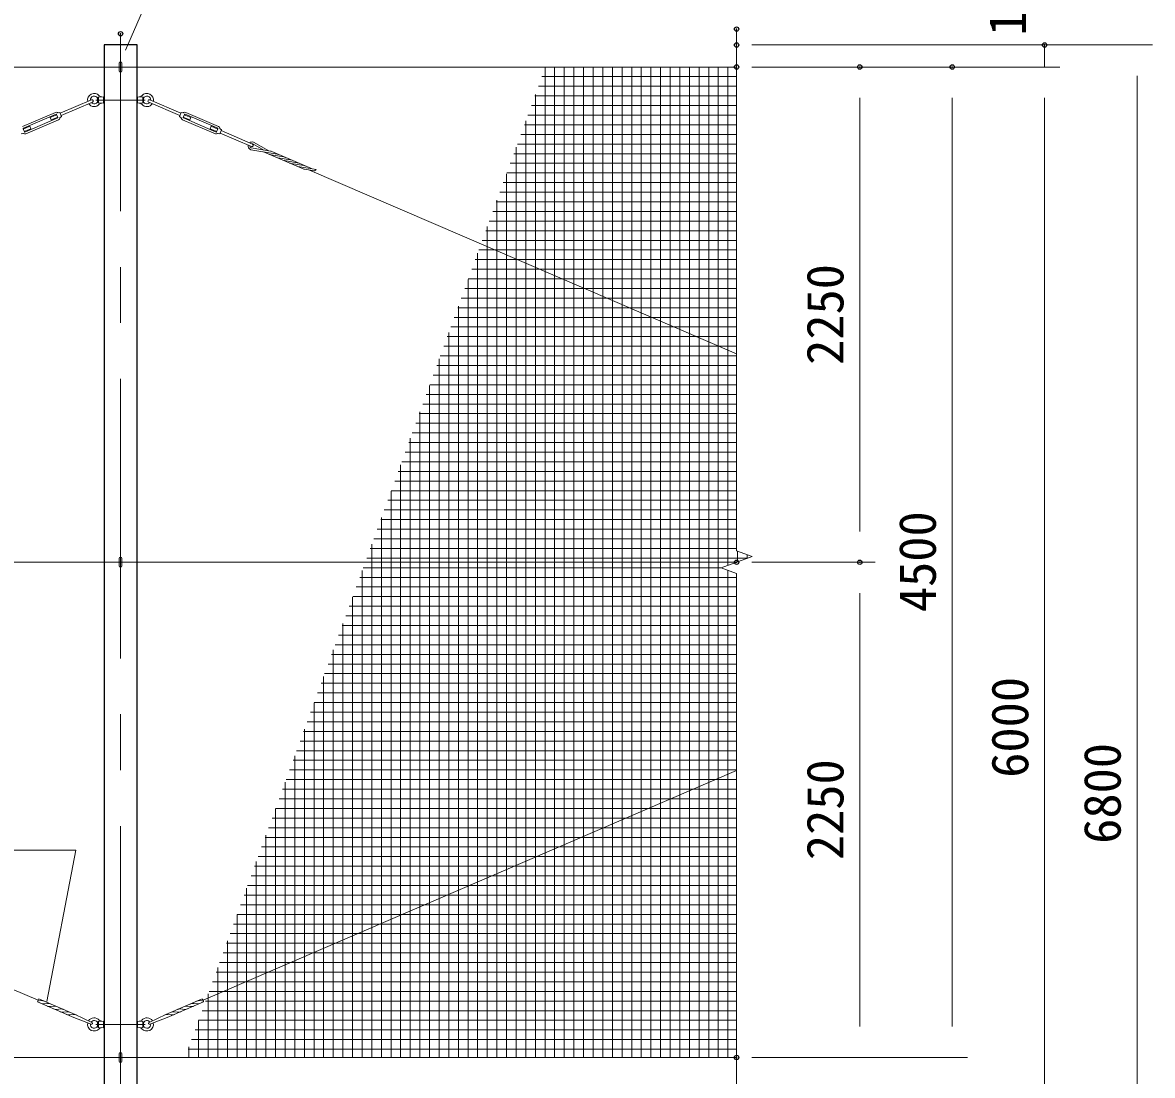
# Model space of a CAD drawing. Units: millimetres, scale not verified. Extents: x -14700 to 14700, y -10395 to 10395.
# Drawn here: x -2089 to 3046, y 861 to 5644 of the extents above; entities that cross this region are included whole.
import ezdxf
from ezdxf.enums import TextEntityAlignment as Align

# ---------------------------------------------------------------- set-up
doc = ezdxf.new("R2010")
doc.units = ezdxf.units.MM
doc.header["$LTSCALE"] = 40
doc.header["$PDMODE"] = 32
doc.header["$PDSIZE"] = 20
doc.linetypes.add('USER1', pattern=[50.8, 31.75, -6.35, 6.35, -6.35])
for name, color, linetype, lineweight in [('0-1_D-STR1', 1, 'Continuous', 25), ('0-2_D-BMK', 2, 'USER1', 13), ('0-3_D-STR3', 3, 'Continuous', 13), ('0-7_D-STR-DIM', 7, 'Continuous', 13), ('0-A_D-STR-TXT', 7, 'Continuous', 13), ('0-B_D-STR2', 7, 'Continuous', 13)]:
    doc.layers.add(name, color=color, linetype=linetype, lineweight=lineweight)
doc.layers.add('0-9_Defpoints', color=8, linetype='Continuous')
doc.styles.add('ＭＳ ゴシック', font='')
doc.styles.get('ＭＳ ゴシック').set_extended_font_data('MS Gothic')

msp = doc.modelspace()

# ---------------------------------------------------------------- linework, layer by layer
at = {"layer": '0-1_D-STR1'}
msp.add_lwpolyline([(-1569.24, 5542.52), (-1719.24, 5542.52), (-1719.24, -1257.48), (-1569.24, -1257.48)], close=True, dxfattribs=at)
at = {"layer": '0-2_D-BMK'}
for p, q in [((-1644.24, -1308.48), (-1644.24, 5593.52)), ((-1756.74, 5292.52), (-1531.74, 5292.52)), ((-1756.74, 1092.52), (-1531.74, 1092.52))]:
    msp.add_line(p, q, dxfattribs=at)
at = {"layer": '0-3_D-STR3'}
for p, q in [((-1650.24, 5459.52), (-1650.24, 5425.52)), ((-1638.24, 5459.52), (-1638.24, 5425.52)), ((-10862.55, 5442.52), (1155.76, 5442.52)), ((-1776.96, 5293.49), (-1918.4, 5232.59)), ((-1745.02, 5306.02), (-1748.46, 5300.52)), ((-1748.46, 5300.52), (-1748.46, 5284.52)), ((-1722.02, 5307.52), (-1745.02, 5306.02)), ((-1745.02, 5306.02), (-1745.02, 5292.52)), ((-1745.02, 5279.02), (-1745.02, 5292.52)), ((-1722.02, 5307.52), (-1722.02, 5277.52)), ((-1722.02, 5300.52), (-1719.24, 5300.52)), ((-1566.46, 5300.52), (-1569.24, 5300.52)), ((-1566.46, 5307.52), (-1543.46, 5306.02)), ((-1566.46, 5307.52), (-1566.46, 5277.52)), ((-1543.46, 5306.02), (-1543.46, 5292.52)), ((-1543.46, 5306.02), (-1540.02, 5300.52)), ((-1543.46, 5279.02), (-1543.46, 5292.52)), ((-1540.02, 5300.52), (-1540.02, 5284.52)), ((-1511.52, 5293.49), (-1370.07, 5232.59)), ((-1772.21, 5282.46), (-1913.66, 5221.57)), ((-1745.02, 5279.02), (-1748.46, 5284.52)), ((-1722.02, 5277.52), (-1745.02, 5279.02)), ((-1722.02, 5284.52), (-1719.24, 5284.52)), ((-1566.46, 5284.52), (-1569.24, 5284.52)), ((-1566.46, 5277.52), (-1543.46, 5279.02)), ((-1543.46, 5279.02), (-1540.02, 5284.52)), ((-1516.27, 5282.46), (-1374.82, 5221.57)), ((-1940.6, 5236.1), (-2089.4, 5172.05)), ((-1937.24, 5228.3), (-2086.04, 5164.24)), ((-1929.73, 5210.84), (-2078.52, 5146.79)), ((-1926.36, 5203.04), (-2075.16, 5138.98)), ((-1934.02, 5225.87), (-1964.33, 5212.82)), ((-1928.68, 5213.47), (-1934.61, 5227.25)), ((-1919.98, 5236.27), (-1927.81, 5234.72)), ((-1912.08, 5217.9), (-1919.98, 5236.27)), ((-1912.08, 5217.9), (-1918.58, 5213.28)), ((-1376.4, 5217.9), (-1368.49, 5236.27)), ((-1376.4, 5217.9), (-1369.9, 5213.28)), ((-1368.49, 5236.27), (-1360.67, 5234.72)), ((-1362.11, 5203.04), (-1213.31, 5138.98)), ((-1359.8, 5213.47), (-1353.87, 5227.25)), ((-1358.75, 5210.84), (-1209.95, 5146.79)), ((-1354.46, 5225.87), (-1324.15, 5212.82)), ((-1351.24, 5228.3), (-1202.44, 5164.24)), ((-1347.88, 5236.1), (-1199.08, 5172.05)), ((-2095.78, 5138.82), (-2087.95, 5140.36)), ((-2081.15, 5147.83), (-2087.08, 5161.61)), ((-2056.18, 5173.28), (-2086.49, 5160.23)), ((-2051.43, 5162.26), (-2081.74, 5149.21)), ((-2051.43, 5162.26), (-2056.18, 5173.28)), ((-1237.04, 5162.26), (-1232.3, 5173.28)), ((-1237.04, 5162.26), (-1206.73, 5149.21)), ((-1232.3, 5173.28), (-1201.99, 5160.23)), ((-1207.33, 5147.83), (-1201.39, 5161.61)), ((-1192.7, 5138.82), (-1200.53, 5140.36)), ((-1191.12, 5142.49), (-1049.67, 5081.6)), ((-1186.37, 5153.51), (-1044.92, 5092.62)), ((-1043.59, 5093.52), (-992.99, 5065.22)), ((-1040.23, 5100.81), (-969.74, 5061.39)), ((-1052.19, 5066.88), (-932.58, 5047.15)), ((-1050.19, 5074.65), (-963.11, 5060.29)), ((-813.72, 4979.56), (-994.4, 5057.34)), ((-960.25, 5043.6), (-902.05, 5034)), ((-776.31, 4980.84), (-956.13, 5058.25)), ((-929.72, 5030.46), (-871.52, 5020.86)), ((-899.19, 5017.32), (-840.99, 5007.72)), ((-868.66, 5004.17), (-810.46, 4994.57)), ((-838.13, 4991.03), (-754.96, 4977.31)), ((-10780.67, 4974.14), (-2019.16, 1202.36)), ((-807.6, 4977.89), (-762.18, 4970.4)), ((1155.76, 4138.7), (-784.89, 4974.14)), ((-10862.55, 3192.52), (1155.76, 3192.52)), ((-1650.24, 3209.52), (-1650.24, 3175.52)), ((-1638.24, 3209.52), (-1638.24, 3175.52)), ((1155.76, 2246.34), (-1269.31, 1202.36)), ((-1856.74, 1123.73), (-2022.07, 1194.9)), ((-2006.02, 1200.67), (-2020.56, 1198.96)), ((-1850.41, 1138.42), (-2015.74, 1209.6)), ((-1976.63, 1188.02), (-1991.78, 1186.24)), ((-1438.07, 1138.42), (-1272.74, 1209.6)), ((-1431.74, 1123.73), (-1266.41, 1194.9)), ((-1311.85, 1188.02), (-1296.7, 1186.24)), ((-1282.46, 1200.67), (-1267.92, 1198.96)), ((-1947.23, 1175.36), (-1962.38, 1173.58)), ((-1917.84, 1162.71), (-1932.99, 1160.93)), ((-1888.45, 1150.06), (-1903.6, 1148.28)), ((-1859.06, 1137.4), (-1874.21, 1135.62)), ((-1850.41, 1138.42), (-1774.18, 1101.8)), ((-1438.07, 1138.42), (-1514.3, 1101.8)), ((-1429.42, 1137.4), (-1414.27, 1135.62)), ((-1400.03, 1150.06), (-1384.88, 1148.28)), ((-1370.63, 1162.71), (-1355.48, 1160.93)), ((-1341.24, 1175.36), (-1326.09, 1173.58)), ((-1856.74, 1123.73), (-1777.74, 1093.53)), ((-1745.02, 1106.02), (-1748.46, 1100.52)), ((-1748.46, 1100.52), (-1748.46, 1084.52)), ((-1745.02, 1079.02), (-1748.46, 1084.52)), ((-1722.02, 1107.52), (-1745.02, 1106.02)), ((-1745.02, 1106.02), (-1745.02, 1092.52)), ((-1745.02, 1079.02), (-1745.02, 1092.52)), ((-1722.02, 1077.52), (-1745.02, 1079.02)), ((-1722.02, 1107.52), (-1722.02, 1077.52)), ((-1722.02, 1100.52), (-1719.24, 1100.52)), ((-1722.02, 1084.52), (-1719.24, 1084.52)), ((-1566.46, 1100.52), (-1569.24, 1100.52)), ((-1566.46, 1084.52), (-1569.24, 1084.52)), ((-1566.46, 1107.52), (-1543.46, 1106.02)), ((-1566.46, 1107.52), (-1566.46, 1077.52)), ((-1566.46, 1077.52), (-1543.46, 1079.02)), ((-1543.46, 1106.02), (-1543.46, 1092.52)), ((-1543.46, 1106.02), (-1540.02, 1100.52)), ((-1543.46, 1079.02), (-1543.46, 1092.52)), ((-1543.46, 1079.02), (-1540.02, 1084.52)), ((-1540.02, 1100.52), (-1540.02, 1084.52)), ((-1431.74, 1123.73), (-1510.74, 1093.53)), ((-10862.55, 942.52), (1155.76, 942.52)), ((-1650.24, 959.52), (-1650.24, 925.52)), ((-1638.24, 959.52), (-1638.24, 925.52))]:
    msp.add_line(p, q, dxfattribs=at)
for points in [[(-1929.27, 5214.85), (-1959.58, 5201.8), (-1964.33, 5212.82)], [(-1359.2, 5214.85), (-1328.89, 5201.8), (-1324.15, 5212.82)], [(-1192.7, 5138.82), (-1184.79, 5157.19), (-1191.29, 5161.81)]]:
    msp.add_lwpolyline(points, dxfattribs=at)
for centre, radius, start, end in [((-1644.24, 5459.52), 6, 0, 180), ((-1644.24, 5425.52), 6, 180, 0), ((-1764.02, 5292.52), 30, 40.33299, 191.75466), ((-1764.02, 5292.52), 17.5, 27.20289, 183.24058), ((-1774.58, 5287.97), 6, 293.29162, 113.29162), ((-1730.48, 5321), 14, 220.33299, 273.7314), ((-1558, 5321), 14, 266.2686, 319.66701), ((-1524.46, 5292.52), 30, 348.24534, 139.66701), ((-1524.46, 5292.52), 17.5, 356.75942, 152.79711), ((-1513.89, 5287.97), 6, 66.70838, 246.70838), ((-1764.02, 5292.52), 30, 214.82858, 319.66701), ((-1764.02, 5292.52), 17.5, 223.34266, 332.79711), ((-1730.48, 5264.04), 14, 86.2686, 139.66701), ((-1730.48, 5264.04), 14, 86.2686, 139.66701), ((-1558, 5264.04), 14, 40.33299, 93.7314), ((-1558, 5264.04), 14, 40.33299, 93.7314), ((-1524.46, 5292.52), 30, 220.33299, 325.17142), ((-1524.46, 5292.52), 17.5, 207.20289, 316.65734), ((-1936.45, 5226.46), 10.5, 57.17274, 113.29162), ((-1936.45, 5226.46), 2, 23.29162, 113.29162), ((-1928.59, 5238.64), 4, 237.17274, 281.19237), ((-1930.52, 5212.68), 2, 293.29162, 23.29162), ((-1930.52, 5212.68), 10.5, 293.29162, 349.41051), ((-1916.26, 5210.02), 4, 125.39087, 169.41051), ((-1372.21, 5210.02), 4, 10.58949, 54.60913), ((-1357.96, 5212.68), 10.5, 190.58949, 246.70838), ((-1359.89, 5238.64), 4, 258.80763, 302.82726), ((-1357.96, 5212.68), 2, 156.70838, 246.70838), ((-1352.03, 5226.46), 10.5, 66.70838, 122.82726), ((-1352.03, 5226.46), 2, 66.70838, 156.70838), ((-2087.17, 5136.44), 4, 57.17274, 101.19237), ((-2085.25, 5162.4), 2, 113.29162, 203.29162), ((-2079.31, 5148.62), 10.5, 237.17274, 293.29162), ((-2079.31, 5148.62), 2, 203.29162, 293.29162), ((-1209.16, 5148.62), 10.5, 246.70838, 302.82726), ((-1209.16, 5148.62), 2, 246.70838, 336.70838), ((-1201.3, 5136.44), 4, 78.80763, 122.82726), ((-1203.23, 5162.4), 2, 336.70838, 66.70838), ((-1203.23, 5162.4), 10.5, 10.58949, 66.70838), ((-1188.98, 5165.07), 4, 190.58949, 234.60913), ((-1046.59, 5083.98), 18, 168.34157, 251.8841), ((-1046.59, 5083.98), 18, 69.53334, 128.19782), ((-1046.59, 5083.98), 10, 176.63596, 248.8981), ((-1047.3, 5087.11), 6, 246.70838, 66.70838), ((-1046.59, 5083.98), 10, 72.53382, 97.48404), ((-955.37, 5073.21), 30, 246.70838, 260.63483), ((-967.99, 5030.69), 30, 66.70838, 80.63474), ((-924.84, 5060.06), 30, 246.70838, 260.63483), ((-937.46, 5017.55), 30, 66.70838, 80.63474), ((-906.93, 5004.4), 30, 66.70838, 80.63474), ((-894.31, 5046.92), 30, 246.70838, 260.63483), ((-863.78, 5033.77), 30, 246.70838, 260.63483), ((-876.4, 4991.26), 30, 66.70838, 80.63474), ((-833.25, 5020.63), 30, 246.70838, 260.63483), ((-845.87, 4978.12), 30, 66.70838, 80.63474), ((-815.34, 4964.97), 30, 66.70838, 80.63474), ((-802.72, 5007.49), 30, 246.70838, 260.63483), ((-807.63, 5025.08), 71.11, 309.73011, 317.79425), ((-1644.24, 3209.52), 6, 0, 180), ((-1644.24, 3175.52), 6, 180, 0), ((-1915.31, 1157.65), 113.07, 152.65167, 160.76553), ((-1995.28, 1216.03), 30, 246.70868, 276.70877), ((-2002.51, 1170.88), 30, 64.33795, 96.70875), ((-1973.12, 1158.22), 30, 64.33795, 96.70875), ((-1315.36, 1158.22), 30, 83.29125, 115.66205), ((-1285.96, 1170.88), 30, 83.29125, 115.66205), ((-1293.2, 1216.03), 30, 263.29123, 293.29132), ((-1373.17, 1157.65), 113.07, 19.23447, 27.34833), ((-1965.89, 1203.38), 30, 246.70868, 276.70877), ((-1936.5, 1190.72), 30, 246.70749, 276.7073), ((-1943.73, 1145.57), 30, 64.33685, 96.70875), ((-1907.1, 1178.07), 30, 246.70868, 276.70877), ((-1914.34, 1132.92), 30, 64.337, 96.70875), ((-1877.71, 1165.42), 30, 246.70868, 276.70877), ((-1884.95, 1120.26), 30, 64.33795, 96.70875), ((-1855.55, 1107.61), 30, 64.33685, 96.70731), ((-1432.92, 1107.61), 30, 83.29269, 115.66315), ((-1403.53, 1120.26), 30, 83.29125, 115.66205), ((-1410.76, 1165.42), 30, 263.29123, 293.29132), ((-1374.14, 1132.92), 30, 83.29125, 115.663), ((-1381.37, 1178.07), 30, 263.29123, 293.29132), ((-1344.75, 1145.57), 30, 83.29125, 115.66315), ((-1351.98, 1190.72), 30, 263.2927, 293.29251), ((-1322.59, 1203.38), 30, 263.29123, 293.29132), ((-1764.02, 1092.52), 30, 166.66233, 319.66701), ((-1764.02, 1092.52), 30, 40.33299, 146.75436), ((-1764.02, 1092.52), 17.5, 172.15349, 332.79711), ((-1775.96, 1097.66), 4.5, 246.70665, 66.70665), ((-1764.02, 1092.52), 17.5, 27.20289, 141.26321), ((-1730.48, 1121), 14, 220.33299, 273.7314), ((-1558, 1121), 14, 266.2686, 319.66701), ((-1524.46, 1092.52), 30, 33.24564, 139.66701), ((-1524.46, 1092.52), 30, 220.33299, 13.33767), ((-1524.46, 1092.52), 17.5, 38.73679, 152.79711), ((-1524.46, 1092.52), 17.5, 207.20289, 7.84651), ((-1512.52, 1097.66), 4.5, 113.29335, 293.29335), ((-1730.48, 1064.04), 14, 86.2686, 139.66701), ((-1730.48, 1064.04), 14, 86.2686, 139.66701), ((-1558, 1064.04), 14, 40.33299, 93.7314), ((-1558, 1064.04), 14, 40.33299, 93.7314), ((-1644.24, 959.52), 6, 0, 180), ((-1644.24, 925.52), 6, 180, 0)]:
    msp.add_arc(centre, radius, start, end, dxfattribs=at)
at = {"layer": '0-7_D-STR-DIM'}
for p, q in [((1155.76, 3243.83), (1155.76, 5614.93)), ((1225.76, 5542.52), (2625.76, 5542.52)), ((1225.76, 5542.52), (3045.76, 5542.52)), ((2555.76, 5442.52), (2555.76, 5542.52)), ((1225.76, 5442.52), (1785.76, 5442.52)), ((1225.76, 5442.52), (2205.76, 5442.52)), ((1225.76, 5442.52), (2625.76, 5442.52)), ((1225.76, 5442.52), (2625.76, 5442.52)), ((2975.76, 5402.52), (2975.76, -1117.48)), ((1715.76, 3332.52), (1715.76, 5302.52)), ((2135.76, 1082.52), (2135.76, 5302.52)), ((2555.76, 5302.52), (2555.76, -417.48)), ((2555.76, 5302.52), (2555.76, 5162.52)), ((1226.24, 3218.17), (1155.76, 3243.83)), ((1085.28, 3166.87), (1226.24, 3218.17)), ((1225.76, 3192.52), (1785.76, 3192.52)), ((1225.76, 3192.52), (1785.76, 3192.52)), ((1155.76, 3141.22), (1085.28, 3166.87)), ((1155.76, 243.83), (1155.76, 3141.22)), ((1715.76, 1082.52), (1715.76, 3052.52)), ((1225.76, 942.52), (1785.76, 942.52)), ((1225.76, 942.52), (2205.76, 942.52)), ((1225.76, 942.52), (2205.76, 942.52))]:
    msp.add_line(p, q, dxfattribs=at)
at = {"layer": '0-9_Defpoints'}
for p in [(-1644.24, 5593.52), (1155.76, 5614.93), (1155.76, 5542.52), (2555.76, 5542.52), (1155.76, 5442.52), (1715.76, 5442.52), (2135.76, 5442.52), (1155.76, 3192.52), (1715.76, 3192.52), (1155.76, 942.52)]:
    msp.add_point(p, dxfattribs=at)
at = {"layer": '0-A_D-STR-TXT'}
for points in [[(616.35, 6086.31), (-1374.96, 6086.31), (-1621.55, 5519.59)], [(-3484.43, 1883.6), (-1847.48, 1883.6), (-1979.44, 1196.09)]]:
    msp.add_lwpolyline(points, dxfattribs=at)
at = {"layer": '0-B_D-STR2'}
for p, q in [((270.74, 5398.75), (1155.76, 5398.75)), ((285.19, 942.52), (285.19, 5438.43)), ((286.67, 5442.5), (1155.76, 5442.5)), ((328.94, 942.52), (328.94, 5442.52)), ((372.69, 942.52), (372.69, 5442.52)), ((416.44, 942.52), (416.44, 5442.52)), ((460.19, 942.52), (460.19, 5442.52)), ((503.94, 942.52), (503.94, 5442.52)), ((547.69, 942.52), (547.69, 5442.52)), ((591.44, 942.52), (591.44, 5442.52)), ((635.19, 942.52), (635.19, 5442.52)), ((678.94, 942.52), (678.94, 5442.52)), ((722.69, 942.52), (722.69, 5442.52)), ((766.44, 942.52), (766.44, 5442.52)), ((810.19, 942.52), (810.19, 5442.52)), ((853.94, 942.52), (853.94, 5442.52)), ((897.69, 942.52), (897.69, 5442.52)), ((941.44, 942.52), (941.44, 5442.52)), ((985.19, 942.52), (985.19, 5442.52)), ((1028.94, 942.52), (1028.94, 5442.52)), ((1072.69, 942.52), (1072.69, 5442.52)), ((1116.44, 3178.21), (1116.44, 5442.52)), ((254.82, 5355), (1155.76, 5355)), ((238.9, 5311.25), (1155.76, 5311.25)), ((241.44, 942.52), (241.44, 5318.23)), ((222.97, 5267.5), (1155.76, 5267.5)), ((197.69, 942.52), (197.69, 5198.03)), ((207.05, 5223.75), (1155.76, 5223.75)), ((175.2, 5136.25), (1155.76, 5136.25)), ((191.13, 5180), (1155.76, 5180)), ((159.28, 5092.5), (1155.76, 5092.5)), ((143.36, 5048.75), (1155.76, 5048.75)), ((153.94, 942.52), (153.94, 5077.83)), ((127.43, 5005), (1155.76, 5005)), ((110.19, 942.52), (110.19, 4957.62)), ((111.51, 4961.25), (1155.76, 4961.25)), ((95.58, 4917.5), (1155.76, 4917.5)), ((63.74, 4830), (1155.76, 4830)), ((66.44, 942.52), (66.44, 4837.42)), ((79.66, 4873.75), (1155.76, 4873.75)), ((47.81, 4786.25), (1155.76, 4786.25)), ((31.89, 4742.5), (1155.76, 4742.5)), ((15.97, 4698.75), (1155.76, 4698.75)), ((22.69, 942.52), (22.69, 4717.22)), ((0.04, 4655), (1155.76, 4655)), ((-21.06, 942.52), (-21.06, 4597.02)), ((-15.88, 4611.25), (1155.76, 4611.25)), ((-47.73, 4523.75), (1155.76, 4523.75)), ((-31.81, 4567.5), (1155.76, 4567.5)), ((-64.81, 942.52), (-64.81, 4476.82)), ((-63.65, 4480), (1155.76, 4480)), ((-79.58, 4436.25), (1155.76, 4436.25)), ((-95.5, 4392.5), (1155.76, 4392.5)), ((-111.42, 4348.75), (1155.76, 4348.75)), ((-108.56, 942.52), (-108.56, 4356.61)), ((-127.35, 4305), (1155.76, 4305)), ((-159.19, 4217.5), (1155.76, 4217.5)), ((-152.31, 942.52), (-152.31, 4236.41)), ((-143.27, 4261.25), (1155.76, 4261.25)), ((-175.12, 4173.75), (1155.76, 4173.75)), ((-196.06, 942.52), (-196.06, 4116.21)), ((-191.04, 4130), (1155.76, 4130)), ((-206.97, 4086.25), (1155.76, 4086.25)), ((-222.89, 4042.5), (1155.76, 4042.5)), ((-254.74, 3955), (1155.76, 3955)), ((-239.81, 942.52), (-239.81, 3996.01)), ((-238.81, 3998.75), (1155.76, 3998.75)), ((-270.66, 3911.25), (1155.76, 3911.25)), ((-286.58, 3867.5), (1155.76, 3867.5)), ((-283.56, 942.52), (-283.56, 3875.8)), ((-302.51, 3823.75), (1155.76, 3823.75)), ((-327.31, 942.52), (-327.31, 3755.6)), ((-318.43, 3780), (1155.76, 3780)), ((-334.36, 3736.25), (1155.76, 3736.25)), ((-366.2, 3648.75), (1155.76, 3648.75)), ((-350.28, 3692.5), (1155.76, 3692.5)), ((-382.13, 3605), (1155.76, 3605)), ((-371.06, 942.52), (-371.06, 3635.4)), ((-398.05, 3561.25), (1155.76, 3561.25)), ((-414.81, 942.52), (-414.81, 3515.2)), ((-413.97, 3517.5), (1155.76, 3517.5)), ((-429.9, 3473.75), (1155.76, 3473.75)), ((-458.56, 942.52), (-458.56, 3395)), ((-445.82, 3430), (1155.76, 3430)), ((-477.67, 3342.5), (1155.76, 3342.5)), ((-461.75, 3386.25), (1155.76, 3386.25)), ((-493.59, 3298.75), (1155.76, 3298.75)), ((-509.52, 3255), (1155.76, 3255)), ((-502.31, 942.52), (-502.31, 3274.79)), ((1160.19, 3194.13), (1160.19, 3242.22)), ((-525.44, 3211.25), (1207.22, 3211.25)), ((1203.94, 3210.06), (1203.94, 3226.29)), ((-546.06, 942.52), (-546.06, 3154.59)), ((-541.36, 3167.5), (1087.01, 3167.5)), ((1116.44, 942.52), (1116.44, 3155.53)), ((-557.29, 3123.75), (1155.76, 3123.75)), ((-589.81, 942.52), (-589.81, 3034.39)), ((-589.13, 3036.25), (1155.76, 3036.25)), ((-573.21, 3080), (1155.76, 3080)), ((-605.06, 2992.5), (1155.76, 2992.5)), ((-620.98, 2948.75), (1155.76, 2948.75)), ((-636.91, 2905), (1155.76, 2905)), ((-633.56, 942.52), (-633.56, 2914.19)), ((-652.83, 2861.25), (1155.76, 2861.25)), ((-684.68, 2773.75), (1155.76, 2773.75)), ((-677.31, 942.52), (-677.31, 2793.99)), ((-668.75, 2817.5), (1155.76, 2817.5)), ((-700.6, 2730), (1155.76, 2730)), ((-721.06, 942.52), (-721.06, 2673.78)), ((-716.52, 2686.25), (1155.76, 2686.25)), ((-732.45, 2642.5), (1155.76, 2642.5)), ((-748.37, 2598.75), (1155.76, 2598.75)), ((-764.81, 942.52), (-764.81, 2553.58)), ((-764.3, 2555), (1155.76, 2555)), ((-796.14, 2467.5), (1155.76, 2467.5)), ((-780.22, 2511.25), (1155.76, 2511.25)), ((-812.07, 2423.75), (1155.76, 2423.75)), ((-808.56, 942.52), (-808.56, 2433.38)), ((-827.99, 2380), (1155.76, 2380)), ((-852.31, 942.52), (-852.31, 2313.18)), ((-843.91, 2336.25), (1155.76, 2336.25)), ((-859.84, 2292.5), (1155.76, 2292.5)), ((-875.76, 2248.75), (1155.76, 2248.75)), ((-907.61, 2161.25), (1155.76, 2161.25)), ((-896.06, 942.52), (-896.06, 2192.97)), ((-891.69, 2205), (1155.76, 2205)), ((-923.53, 2117.5), (1155.76, 2117.5)), ((-939.81, 942.52), (-939.81, 2072.77)), ((-939.46, 2073.75), (1155.76, 2073.75)), ((-955.38, 2030), (1155.76, 2030)), ((-983.56, 942.52), (-983.56, 1952.57)), ((-971.3, 1986.25), (1155.76, 1986.25)), ((-987.23, 1942.5), (1155.76, 1942.5)), ((-1019.07, 1855), (1155.76, 1855)), ((-1003.15, 1898.75), (1155.76, 1898.75)), ((-1035, 1811.25), (1155.76, 1811.25)), ((-1027.31, 942.52), (-1027.31, 1832.37)), ((-1050.92, 1767.5), (1155.76, 1767.5)), ((-1071.06, 942.52), (-1071.06, 1712.17)), ((-1066.85, 1723.75), (1155.76, 1723.75)), ((-1082.77, 1680), (1155.76, 1680)), ((-1114.81, 942.52), (-1114.81, 1591.96)), ((-1114.62, 1592.5), (1155.76, 1592.5)), ((-1098.69, 1636.25), (1155.76, 1636.25)), ((-1130.54, 1548.75), (1155.76, 1548.75)), ((-1146.46, 1505), (1155.76, 1505)), ((-1162.39, 1461.25), (1155.76, 1461.25)), ((-1158.56, 942.52), (-1158.56, 1471.76)), ((-1178.31, 1417.5), (1155.76, 1417.5)), ((-1202.31, 942.52), (-1202.31, 1351.56)), ((-1194.24, 1373.75), (1155.76, 1373.75)), ((-1226.08, 1286.25), (1155.76, 1286.25)), ((-1210.16, 1330), (1155.76, 1330)), ((-1242.01, 1242.5), (1155.76, 1242.5)), ((-1257.93, 1198.75), (1155.76, 1198.75)), ((-1246.06, 942.52), (-1246.06, 1231.36)), ((-1273.85, 1155), (1155.76, 1155)), ((-1289.81, 942.52), (-1289.81, 1111.16)), ((-1289.78, 1111.25), (1155.76, 1111.25)), ((-1305.7, 1067.5), (1155.76, 1067.5)), ((-1337.55, 980), (1155.76, 980)), ((-1333.56, 942.52), (-1333.56, 990.95)), ((-1321.62, 1023.75), (1155.76, 1023.75))]:
    msp.add_line(p, q, dxfattribs=at)

# ---------------------------------------------------------------- texts
at = {"layer": '0-7_D-STR-DIM', "style": 'ＭＳ ゴシック'}
for s, p in [('100', (2521.18, 5584.44)), ('2250', (1692.14, 4089.15)), ('4500', (2112.14, 2965.9)), ('6000', (2532.14, 2213.27)), ('6800', (2952.14, 1913.27)), ('2250', (1692.14, 1839.15))]:
    msp.add_text(s, height=168.3, rotation=90, dxfattribs=at).set_placement(p, align=Align.BOTTOM_LEFT)

doc.saveas('drawing.dxf')
